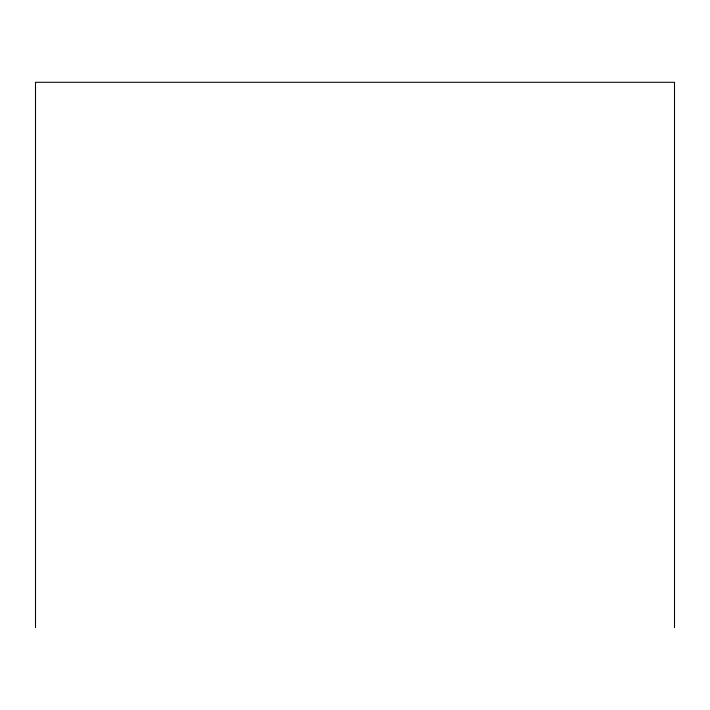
<?xml version="1.0" encoding="UTF-8"?>
<svg xmlns="http://www.w3.org/2000/svg" width="710" height="710" viewBox="0 0 710 710"><rect width="100%" height="100%" fill="white"/><g stroke="black" fill="none" stroke-linecap="round" stroke-linejoin="round"><path stroke-width="1.06" d="M674.5 627.702L674.5 82.298L35.5 82.298L35.5 627.702"/></g></svg>
